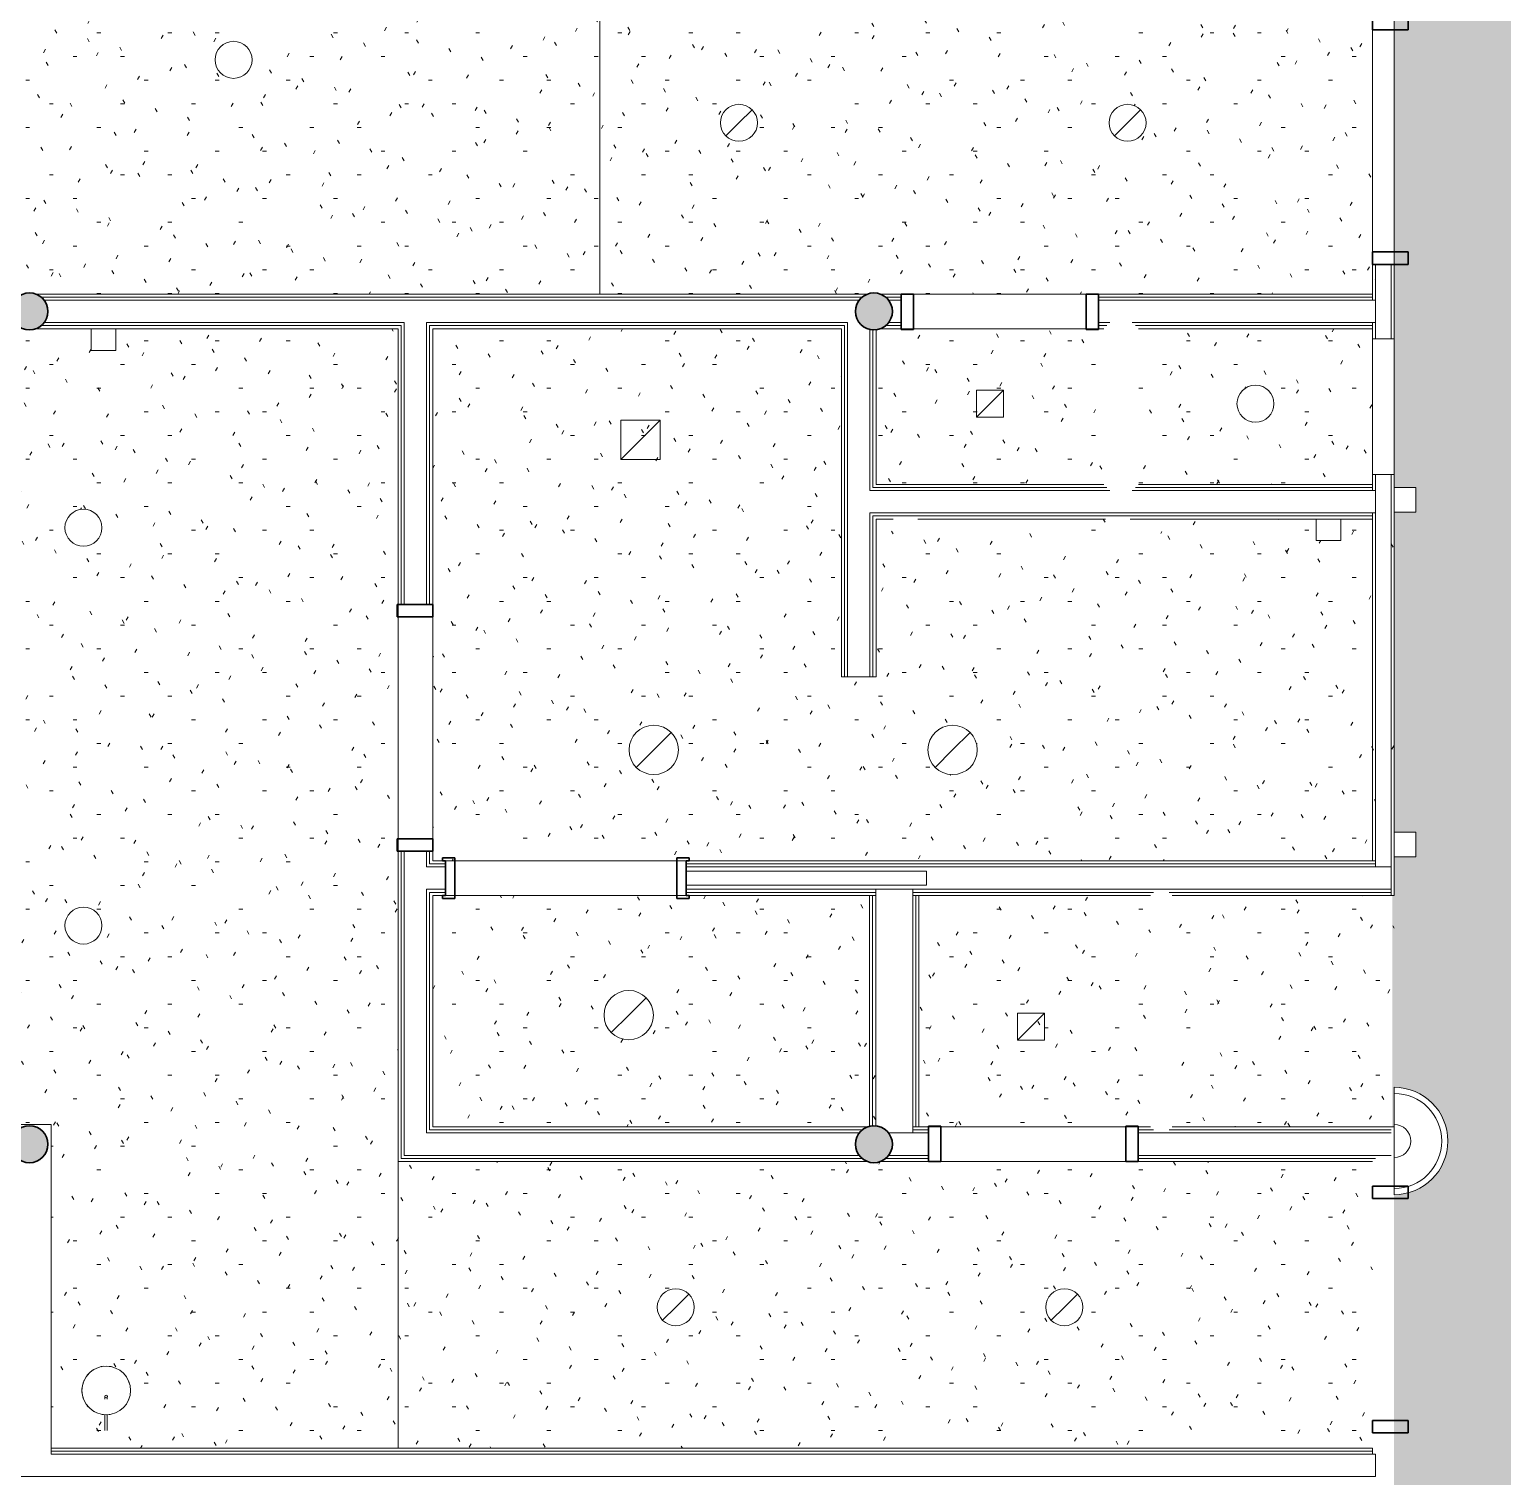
# Model space of a CAD drawing. Header units: inches. Extents: x -1041 to 1507, y -3558 to 870.
# Drawn here: x -871.1 to -632.2, y 257.5 to 492.1 of the extents above; entities that cross this region are included whole.
import ezdxf

# ---------------------------------------------------------------- set-up
doc = ezdxf.new("R2010")
doc.units = ezdxf.units.IN
doc.header["$MEASUREMENT"] = 0
for name, color, linetype, lineweight in [('A-CLNG', 13, 'Continuous', 18), ('A-CLNG-PATT', 13, 'Continuous', 18), ('A-DOOR', 31, 'Continuous', 18), ('A-DOOR-FRAM', 31, 'Continuous', 30), ('A-WALL', 113, 'Continuous', 18), ('A-WALL-PATT', 111, 'Continuous', 18), ('E-LITE-EQPM', 33, 'Continuous', 9), ('I-WALL', 2, 'Continuous', 18), ('S-COLS', 52, 'Continuous', 18)]:
    doc.layers.add(name, color=color, linetype=linetype, lineweight=lineweight)
pattern_1 = [(0, (0, 0), (15.36, 3.84), [0.634, -10.886, 0.634, -10.886, -61.44]), (0, (0, 0), (15.36, 3.84), [-23.04, 0.634, -22.406, 0.634, -10.886, -26.88]), (0, (0, 0), (15.36, 3.84), [-57.6, 0.634, -7.046, 0.634, -18.566]), (120, (5.76, 1.92), (-11.005538, 11.38215), [0.634, -10.886, 0.634, -10.886, -61.44]), (120, (5.76, 1.92), (-11.005538, 11.38215), [-23.04, 0.634, -22.406, 0.634, -10.886, -26.88]), (120, (5.76, 1.92), (-11.005538, 11.38215), [-57.6, 0.634, -7.046, 0.634, -18.566]), (240, (7.68, 9.6), (-4.354462, -15.22215), [0.634, -10.886, 0.634, -10.886, -61.44]), (240, (7.68, 9.6), (-4.354462, -15.22215), [-23.04, 0.634, -22.406, 0.634, -10.886, -26.88]), (240, (7.68, 9.6), (-4.354462, -15.22215), [-57.6, 0.634, -7.046, 0.634, -18.566])]

# ---------------------------------------------------------------- blocks, each defined once
blk = doc.blocks.new('Concrete-Round-Column - 10_-4877615-1st Floor RCP')
at = {"layer": 'S-COLS', "lineweight": 9}
blk.add_hatch(color=7, dxfattribs=at).paths.add_polyline_path([(0, -3), (1.15, -2.77), (2.12, -2.12), (2.77, -1.15), (3, 0), (2.77, 1.15), (2.12, 2.12), (1.15, 2.77), (0, 3), (-1.15, 2.77), (-2.12, 2.12), (-2.77, 1.15), (-3, 0), (-2.77, -1.15), (-2.12, -2.12), (-1.15, -2.77), (-1.03, -2.79)], flags=0)
at = {"layer": 'S-COLS', "color": 8, "lineweight": 30}
for start, end in [(0, 180), (180, 0)]:
    blk.add_arc((0, 0), 3, start, end, dxfattribs=at)
blk = doc.blocks.new('Single Flush - D2 2_4_ x 8_-8524163-1st Floor RCP')
at = {"layer": 'A-DOOR-FRAM'}
for p, q in [((-16, -2.9375), (-16, 2.8125)), ((-16, 2.8125), (-14, 2.8125)), ((-14, -2.9375), (-14, 2.8125)), ((14.000004, -2.9375), (14.000004, 2.8125)), ((14.000004, 2.8125), (16.000004, 2.8125)), ((16.000004, -2.9375), (16.000004, 2.8125)), ((-16, -2.9375), (-14, -2.9375)), ((14.000004, -2.9375), (16.000004, -2.9375))]:
    blk.add_line(p, q, dxfattribs=at)
blk = doc.blocks.new('Single Flush - D2 3_ X 8_-8252890-1st Floor RCP')
at = {"layer": 'A-DOOR-FRAM'}
for p, q in [((-20, -2.9375), (-20, 2.8125)), ((-20, 2.8125), (-18, 2.8125)), ((-18, -2.9375), (-18, 2.8125)), ((18.000004, -2.9375), (18.000004, 2.8125)), ((18.000004, 2.8125), (20.000004, 2.8125)), ((20.000004, -2.9375), (20.000004, 2.8125)), ((-20, -2.9375), (-18, -2.9375)), ((18.000004, -2.9375), (20.000004, -2.9375))]:
    blk.add_line(p, q, dxfattribs=at)
blk = doc.blocks.new('Single Flush - D1 3_ X 8_-8252944-1st Floor RCP')
at = {"layer": 'A-DOOR-FRAM'}
for p, q in [((-20, 4), (-20, -1.75)), ((-20, 4), (-18, 4)), ((-18, 4), (-18, -1.75)), ((18.000004, 4), (18.000004, -1.75)), ((18.000004, 4), (20.000004, 4)), ((20.000004, 4), (20.000004, -1.75)), ((-20, -1.75), (-18, -1.75)), ((18.000004, -1.75), (20.000004, -1.75))]:
    blk.add_line(p, q, dxfattribs=at)
blk = doc.blocks.new('Single Flush Pocket - D5 3_ X 8_-6998484-1st Floor RCP')
at = {"layer": 'A-DOOR-FRAM'}
for p, q in [((-20, 3.3125), (-20, 2.8125)), ((-20, 3.3125), (-18, 3.3125)), ((-20, 2.8125), (-19.5, 2.8125)), ((-19.5, 2.8125), (-19.5, -2.8125)), ((-18, 3.3125), (-18, -3.3125)), ((18.000004, 3.3125), (18.000004, -3.3125)), ((18.000004, 3.3125), (20.000004, 3.3125)), ((19.500004, 2.8125), (19.500004, -2.8125)), ((19.500004, 2.8125), (20.000004, 2.8125)), ((20.000004, 3.3125), (20.000004, 2.8125)), ((-20, -3.3125), (-20, -2.8125)), ((-20, -2.8125), (-19.5, -2.8125)), ((-20, -3.3125), (-18, -3.3125)), ((18.000004, -3.3125), (20.000004, -3.3125)), ((19.500004, -2.8125), (20.000004, -2.8125)), ((20.000004, -3.3125), (20.000004, -2.8125))]:
    blk.add_line(p, q, dxfattribs=at)
blk = doc.blocks.new('Single Flush - D2 2_6_ X 8_-8253023-1st Floor RCP')
at = {"layer": 'A-DOOR-FRAM'}
for p, q in [((-17, 2.9375), (-17, -2.8125)), ((-17, 2.9375), (-15, 2.9375)), ((-15, 2.9375), (-15, -2.8125)), ((15.000004, 2.9375), (15.000004, -2.8125)), ((15.000004, 2.9375), (17.000004, 2.9375)), ((17.000004, 2.9375), (17.000004, -2.8125)), ((-17, -2.8125), (-15, -2.8125)), ((15.000004, -2.8125), (17.000004, -2.8125))]:
    blk.add_line(p, q, dxfattribs=at)
blk = doc.blocks.new('Sconce Light - Uplight - LIGHT W ROOM NUMBER-8192796-1st Floor RCP')
at = {"layer": 'E-LITE-EQPM'}
blk.add_line((-8.71, 1.75), (8.71, 1.75), dxfattribs=at)
for radius, start in [(8.71, 360), (7.71, 0), (2.68, 0)]:
    blk.add_arc((0, 1.75), radius, start, 180, dxfattribs=at)
blk = doc.blocks.new('Sconce Light - Sphere - 100W - 277V-8192798-1st Floor RCP')
at = {"layer": 'E-LITE-EQPM'}
for p, q in [((0, -1.75), (-2, -1.75)), ((-2, -1.75), (-2, -5.25)), ((2, -1.75), (0, -1.75)), ((2, -1.75), (2, -5.25)), ((-2, -5.25), (0, -5.25)), ((0, -5.25), (2, -5.25))]:
    blk.add_line(p, q, dxfattribs=at)
blk = doc.blocks.new('Sconce Light - Sphere - Bedside Sconce-8114696-1st Floor RCP')
at = {"layer": 'E-LITE-EQPM'}
for p, q in [((0, 6.3125), (-2, 6.3125)), ((-2, 6.3125), (-2, 2.8125)), ((2, 6.3125), (0, 6.3125)), ((2, 6.3125), (2, 2.8125)), ((-2, 2.8125), (0, 2.8125)), ((0, 2.8125), (2, 2.8125))]:
    blk.add_line(p, q, dxfattribs=at)
blk = doc.blocks.new('Lighting_Outside_Platek_flamingo-floor - 3050316_9W_LED_3000K_H1900mm_Floor-6784958-1st Floor RCP')
at = {"layer": 'E-LITE-EQPM'}
for p, q in [((10, 0.18), (10.41, 0.18)), ((12.93, 0.18), (15.52, 0.18)), ((10.41, -0.21), (10, -0.21)), ((15.52, -0.21), (12.92, -0.21))]:
    blk.add_line(p, q, dxfattribs=at)
for centre, radius, start, end in [((9.02, 0), 3.94, 0, 180), ((9.02, -0.01), 3.94, 127.822, 131.3135), ((9.02, -0.01), 3.94, 108.8033, 111.9844), ((9.02, -0.01), 3.94, 68.0156, 71.1967), ((9.02, -0.01), 3.94, 48.6865, 52.178), ((9.02, 0), 3.94, 180, 0), ((9.02, -0.01), 3.94, 168.0937, 173.161), ((10, -0.01), 0.197, 0, 180), ((9.02, -0.01), 3.94, 6.839, 11.9063), ((9.02, -0.01), 3.94, 186.4519, 192.1397), ((9.02, -0.01), 3.94, 208.3017, 212.7015), ((10, -0.01), 0.197, 180, 360), ((9.02, -0.01), 3.94, 327.2985, 331.6983), ((9.02, -0.01), 3.94, 347.8603, 353.5481), ((9.02, -0.01), 3.94, 227.2675, 234.5311), ((9.02, -0.01), 3.94, 245.2753, 252.8493), ((9.02, -0.01), 3.94, 265.6002, 270), ((9.02, -0.01), 3.94, 270, 274.3998), ((9.02, -0.01), 3.94, 287.1507, 294.7247), ((9.02, -0.01), 3.94, 305.4689, 312.7325)]:
    blk.add_arc(centre, radius, start, end, dxfattribs=at)
blk = doc.blocks.new('L-Recessed Circular - Downlight - 8_ -  BATHROOM-7346402-1st Floor RCP')
at = {"layer": 'E-LITE-EQPM'}
for q in [(2.83, 2.83), (-2.83, -2.83)]:
    blk.add_line((0, 0), q, dxfattribs=at)
for start, end in [(360, 180), (180, 360)]:
    blk.add_arc((0, 0), 4, start, end, dxfattribs=at)
blk = doc.blocks.new('L-Recessed Square Downlight - 6_-V6-1st Floor RCP')
at = {"layer": 'E-LITE-EQPM'}
for p, q in [((-3.1875, -3.1875), (-3.1875, 3.1875)), ((-3.1875, 3.1875), (3.1875, 3.1875)), ((-3.1875, 3.1875), (3.1875, -3.1875)), ((3.1875, 3.1875), (3.1875, -3.1875)), ((3.1875, -3.1875), (-3.1875, -3.1875))]:
    blk.add_line(p, q, dxfattribs=at)
blk = doc.blocks.new('L-Recessed Square Downlight - 4_-4552743-1st Floor RCP')
at = {"layer": 'E-LITE-EQPM'}
for p, q in [((-2.1875, -2.1875), (-2.1875, 2.1875)), ((-2.1875, 2.1875), (2.1875, 2.1875)), ((-2.1875, 2.1875), (2.1875, -2.1875)), ((2.1875, 2.1875), (2.1875, -2.1875)), ((2.1875, -2.1875), (-2.1875, -2.1875))]:
    blk.add_line(p, q, dxfattribs=at)
blk = doc.blocks.new('Sconce Light - Sphere - 60W - 120V-7960187-1st Floor RCP')
at = {"layer": 'E-LITE-EQPM'}
for p, q in [((0, -2.8125), (-2, -2.8125)), ((-2, -2.8125), (-2, -6.3125)), ((2, -2.8125), (0, -2.8125)), ((2, -2.8125), (2, -6.3125)), ((-2, -6.3125), (0, -6.3125)), ((0, -6.3125), (2, -6.3125))]:
    blk.add_line(p, q, dxfattribs=at)
blk = doc.blocks.new('L-Recessed Circular - Downlight - 6_-7122758-1st Floor RCP')
at = {"layer": 'E-LITE-EQPM'}
for q in [(-2.12, -2.12), (2.12, 2.12)]:
    blk.add_line((0, 0), q, dxfattribs=at)
for start, end in [(360, 180), (180, 360)]:
    blk.add_arc((0, 0), 3, start, end, dxfattribs=at)

msp = doc.modelspace()

# ---------------------------------------------------------------- hatches: boundary and pattern name
at = {"layer": 'A-CLNG-PATT'}
h = msp.add_hatch(dxfattribs=at)
h.set_pattern_fill('FP_3', color=256, style=0, pattern_type=2)
h.set_pattern_definition(pattern_1)
h.paths.add_polyline_path([(-901.04, 36.25), (-734.66, 36.25), (-734.66, 39.75), (-730.66, 39.75), (-730.66, 36.25), (-666.72, 36.25), (-666.72, 39.75), (-662.72, 39.75), (-662.72, 36.25), (-612.11, 36.25), (-612.11, 39.57), (-612.89, 38.89), (-612.89, 42.01), (-612.11, 41.34), (-612.11, 133.25), (-649.82, 133.25), (-649.82, 105.32), (-681.91, 105.32), (-681.91, 101.82), (-685.91, 101.82), (-685.91, 105.32), (-741.91, 105.32), (-741.91, 101.82), (-745.91, 101.82), (-745.91, 105.32), (-801.91, 105.32), (-801.91, 101.82), (-805.91, 101.82), (-805.91, 105.32), (-861.91, 105.32), (-861.91, 101.82), (-865.91, 101.82), (-865.91, 105.32), (-902.11, 105.32), (-902.11, 36.25)], flags=0)
h.paths.add_polyline_path([(-601.07, 36.25), (-601.07, 44.47), (-590.07, 44.47), (-590.07, 133.25), (-609.11, 133.25), (-609.11, 42.67), (-603.53, 42.67), (-603.53, 38.26), (-609.11, 38.26), (-609.11, 36.25), (-603.53, 36.25)], flags=0)
h.paths.add_polyline_path([(-895.28, 91.17), (-895.28, 95.59), (-887.91, 95.59), (-887.91, 91.17)], flags=0)
h.paths.add_polyline_path([(-885.92, 91.84), (-887.74, 93.4), (-885.92, 94.95), (-885.92, 93.07)], flags=0)
h.paths.add_polyline_path([(-647.27, 119.86), (-645.71, 121.68), (-644.15, 119.86)], flags=0)
h.paths.add_polyline_path([(-647.27, 121.85), (-647.93, 121.85), (-647.93, 129.22), (-643.52, 129.22), (-643.52, 121.85), (-644.15, 121.85)], flags=0)
h.paths.add_polyline_path([(-597.28, 138.88), (-590.07, 138.88), (-590.07, 153.94), (-593.57, 153.94), (-593.57, 157.94), (-590.07, 157.94), (-590.07, 190.94), (-593.57, 190.94), (-593.57, 194.94), (-590.07, 194.94), (-590.07, 290.26), (-593.57, 290.26), (-593.57, 294.26), (-590.07, 294.26), (-590.07, 327.26), (-593.57, 327.26), (-593.57, 331.26), (-590.07, 331.26), (-590.07, 424.56), (-593.57, 424.56), (-593.57, 428.56), (-590.07, 428.56), (-590.07, 461.56), (-593.57, 461.56), (-593.57, 465.56), (-590.07, 465.56), (-590.07, 564.52), (-593.57, 564.52), (-593.57, 568.52), (-590.07, 568.52), (-590.07, 595.93), (-593.57, 595.93), (-593.57, 599.93), (-590.07, 599.93), (-590.07, 674.85), (-609.11, 674.85), (-609.11, 138.88), (-599.42, 138.88)], flags=0)
h.paths.add_polyline_path([(-637.65, 138.88), (-612.11, 138.88), (-612.11, 674.85), (-632.11, 674.85), (-632.33, 672.91), (-632.97, 671.07), (-634.01, 669.42), (-635.39, 668.04), (-637.04, 667.01), (-638.88, 666.36), (-640.82, 666.14), (-642.76, 666.36), (-643.61, 666.66), (-643.61, 663.57), (-648.03, 663.57), (-648.03, 670.06), (-648.67, 671.07), (-649.31, 672.91), (-649.53, 674.85), (-649.82, 674.85), (-649.82, 614.6), (-646.32, 614.6), (-646.32, 610.6), (-649.82, 610.6), (-649.82, 554.6), (-646.32, 554.6), (-646.32, 550.6), (-649.82, 550.6), (-649.82, 513.52), (-647.88, 513.3), (-646.04, 512.66), (-644.39, 511.62), (-643.01, 510.24), (-641.97, 508.59), (-641.33, 506.75), (-641.11, 504.81), (-641.33, 502.87), (-641.97, 501.03), (-643.01, 499.38), (-644.39, 498), (-646.04, 496.96), (-647.88, 496.32), (-649.82, 496.1), (-649.82, 417.81), (-646.32, 417.81), (-646.32, 413.81), (-649.82, 413.81), (-649.82, 361.93), (-646.32, 361.93), (-646.32, 357.93), (-649.82, 357.93), (-649.82, 351.69), (-650.09, 351.69), (-650.09, 314.19), (-649.82, 314.19), (-649.82, 320.6), (-647.88, 320.38), (-646.04, 319.74), (-644.39, 318.7), (-643.01, 317.32), (-641.97, 315.67), (-641.33, 313.83), (-641.11, 311.89), (-641.33, 309.95), (-641.97, 308.11), (-643.01, 306.46), (-644.39, 305.08), (-646.04, 304.04), (-647.88, 303.4), (-649.82, 303.18), (-649.82, 214.83), (-647.88, 214.61), (-646.04, 213.97), (-644.39, 212.93), (-643, 211.54), (-641.97, 209.9), (-641.33, 208.06), (-641.11, 206.12), (-641.33, 204.19), (-641.97, 202.35), (-643.01, 200.69), (-644.39, 199.31), (-646.04, 198.28), (-647.88, 197.63), (-649.82, 197.41), (-649.82, 157.94), (-646.32, 157.94), (-646.32, 153.94), (-649.82, 153.94), (-649.82, 138.88), (-647.82, 138.88)], flags=0)
h.paths.add_polyline_path([(-597.28, 139.84), (-597.28, 147.21), (-592.86, 147.21), (-592.86, 139.84)], flags=0)
h.paths.add_polyline_path([(-595.09, 147.38), (-596.64, 149.2), (-593.53, 149.2), (-593.57, 149.15)], flags=0)
h.paths.add_polyline_path([(-647.36, 661.58), (-645.81, 663.4), (-644.25, 661.58), (-646.49, 661.58)], flags=0)
h = msp.add_hatch(dxfattribs=at)
h.set_pattern_fill('FP_3', color=256, style=0, pattern_type=2)
h.set_pattern_definition(pattern_1)
h.paths.add_polyline_path([(-979.06, 449.19), (-872, 449.19), (-871.06, 449.37), (-870.12, 449.19), (-778.6, 449.19), (-778.6, 596.03), (-867.56, 596.03), (-867.56, 571.84), (-874.56, 571.84), (-874.56, 596.03), (-883.56, 596.03), (-883.56, 592.53), (-887.56, 592.53), (-887.56, 596.03), (-987.56, 596.03), (-987.56, 592.53), (-991.56, 592.53), (-991.56, 596.03), (-1004.06, 596.03), (-1004.06, 518.87), (-1015.06, 518.87), (-1015.06, 458.42), (-1004.06, 458.42), (-1004.06, 449.19), (-991.26, 449.19)], flags=0)
h.paths.add_polyline_path([(-1000.56, 458.11), (-1001.14, 458.17), (-1001.23, 458.17), (-1001.41, 458.22), (-1001.64, 458.27), (-1002.53, 458.63), (-1003.35, 459.26), (-1003.97, 460.08), (-1004.36, 461.03), (-1004.5, 462.04), (-1004.36, 463.06), (-1003.97, 464.01), (-1003.35, 464.83), (-1002.52, 465.46), (-1001.58, 465.85), (-1001.35, 465.88), (-1001.23, 465.92), (-1001.02, 465.92), (-1000.75, 465.96), (-1000.74, 468.15), (-1000.69, 468.24), (-1000.6, 468.29), (-1000.5, 468.29), (-1000.41, 468.24), (-1000.36, 468.15), (-1000.35, 468.1), (-1000.35, 465.95), (-1000.07, 465.92), (-999.86, 465.92), (-999.73, 465.87), (-999.54, 465.85), (-998.57, 465.44), (-998.44, 465.34), (-997.78, 464.83), (-997.68, 464.7), (-997.53, 464.58), (-997.38, 464.31), (-997.15, 464.01), (-997.01, 463.67), (-996.85, 463.39), (-996.82, 463.2), (-996.76, 463.06), (-996.62, 461.97), (-996.72, 461.32), (-996.78, 460.98), (-996.82, 460.89), (-996.85, 460.7), (-997.01, 460.42), (-997.15, 460.08), (-997.38, 459.78), (-997.53, 459.51), (-997.72, 459.34), (-997.78, 459.26), (-998.58, 458.63), (-999.07, 458.44), (-999.61, 458.23), (-999.73, 458.22), (-999.88, 458.17), (-1000.12, 458.17), (-1000.52, 458.11)], flags=0)
h.paths.add_polyline_path([(-837.97, 484.15), (-838.74, 484.25), (-839.47, 484.55), (-840.09, 485.03), (-840.56, 485.65), (-840.86, 486.37), (-840.97, 487.15), (-840.86, 487.92), (-840.56, 488.65), (-840.09, 489.27), (-839.47, 489.75), (-838.74, 490.04), (-837.97, 490.15), (-837.19, 490.04), (-836.47, 489.75), (-835.84, 489.27), (-835.37, 488.65), (-835.07, 487.92), (-834.97, 487.15), (-835.07, 486.37), (-835.37, 485.65), (-835.84, 485.03), (-836.47, 484.55), (-837.19, 484.25)], flags=0)
h.paths.add_polyline_path([(-955.95, 484.15), (-956.72, 484.25), (-957.45, 484.55), (-958.07, 485.03), (-958.54, 485.65), (-958.84, 486.37), (-958.95, 487.15), (-958.84, 487.92), (-958.54, 488.65), (-958.07, 489.27), (-957.45, 489.75), (-956.72, 490.04), (-955.95, 490.15), (-955.17, 490.04), (-954.45, 489.75), (-953.83, 489.27), (-953.35, 488.65), (-953.05, 487.92), (-952.95, 487.15), (-953.05, 486.37), (-953.35, 485.65), (-953.83, 485.03), (-954.45, 484.55), (-955.17, 484.25)], flags=0)
h.paths.add_polyline_path([(-896.83, 505.01), (-897.54, 505.25), (-897.98, 505.85), (-897.98, 506.6), (-897.54, 507.2), (-897.33, 507.27), (-897.33, 523.24), (-904.94, 510.07), (-904.79, 509.9), (-904.73, 509.13), (-905.09, 508.51), (-905.77, 508.21), (-906.5, 508.37), (-907, 508.92), (-907.06, 509.69), (-906.7, 510.31), (-906.02, 510.61), (-905.8, 510.57), (-898.2, 523.74), (-912.03, 515.75), (-911.99, 515.54), (-912.29, 514.86), (-912.94, 514.48), (-913.68, 514.56), (-914.23, 515.06), (-914.39, 515.79), (-914.08, 516.47), (-913.44, 516.85), (-912.7, 516.77), (-912.53, 516.62), (-899.17, 524.33), (-899.17, 524.61), (-913.91, 524.61), (-913.98, 524.4), (-914.58, 523.96), (-915.33, 523.96), (-915.93, 524.4), (-916.16, 525.11), (-915.93, 525.82), (-915.33, 526.26), (-914.58, 526.26), (-913.98, 525.82), (-913.91, 525.61), (-898.7, 525.61), (-912.55, 533.58), (-912.7, 533.45), (-913.47, 533.39), (-914.08, 533.74), (-914.39, 534.42), (-914.23, 535.15), (-913.68, 535.65), (-912.91, 535.71), (-912.29, 535.36), (-911.99, 534.68), (-912.03, 534.46), (-898.2, 526.47), (-905.8, 539.65), (-906.02, 539.6), (-906.7, 539.91), (-907.07, 540.55), (-907, 541.3), (-906.5, 541.85), (-905.77, 542.01), (-905.09, 541.7), (-904.71, 541.06), (-904.79, 540.31), (-904.94, 540.15), (-897.33, 526.97), (-897.33, 542.95), (-897.54, 543.02), (-897.98, 543.62), (-897.98, 544.37), (-897.54, 544.97), (-896.83, 545.2), (-896.12, 544.97), (-895.68, 544.37), (-895.68, 543.62), (-896.12, 543.02), (-896.33, 542.95), (-896.33, 526.97), (-888.72, 540.15), (-888.87, 540.31), (-888.93, 541.08), (-888.58, 541.7), (-887.9, 542.01), (-887.17, 541.85), (-886.67, 541.3), (-886.61, 540.52), (-886.96, 539.91), (-887.64, 539.6), (-887.86, 539.65), (-895.47, 526.47), (-881.63, 534.46), (-881.68, 534.68), (-881.37, 535.36), (-880.73, 535.73), (-879.98, 535.65), (-879.43, 535.15), (-879.28, 534.42), (-879.58, 533.74), (-880.22, 533.37), (-880.97, 533.45), (-881.13, 533.6), (-894.97, 525.61), (-879.75, 525.61), (-879.68, 525.82), (-879.08, 526.26), (-878.33, 526.26), (-877.73, 525.82), (-877.5, 525.11), (-877.73, 524.4), (-878.33, 523.96), (-879.08, 523.96), (-879.68, 524.4), (-879.75, 524.61), (-894.97, 524.61), (-881.12, 516.63), (-880.97, 516.77), (-880.2, 516.83), (-879.58, 516.47), (-879.28, 515.79), (-879.43, 515.06), (-879.98, 514.56), (-880.76, 514.5), (-881.37, 514.86), (-881.68, 515.54), (-881.63, 515.75), (-895.47, 523.74), (-887.86, 510.57), (-887.61, 510.6), (-886.96, 510.31), (-886.59, 509.66), (-886.67, 508.92), (-887.17, 508.37), (-887.9, 508.21), (-888.58, 508.51), (-888.95, 509.16), (-888.87, 509.9), (-888.72, 510.07), (-896.33, 523.24), (-896.33, 507.27), (-896.12, 507.2), (-895.68, 506.6), (-895.68, 505.85), (-896.12, 505.25), (-896.7, 505.06)], flags=0)
h.paths.add_polyline_path([(-899.17, 524.33), (-898.7, 524.61), (-899.17, 524.61)], flags=0)
h.paths.add_polyline_path([(-837.97, 560.07), (-838.74, 560.17), (-839.47, 560.47), (-840.09, 560.95), (-840.56, 561.57), (-840.86, 562.29), (-840.97, 563.07), (-840.86, 563.84), (-840.56, 564.57), (-840.09, 565.19), (-839.47, 565.67), (-838.74, 565.97), (-837.97, 566.07), (-837.19, 565.97), (-836.47, 565.67), (-835.84, 565.19), (-835.37, 564.57), (-835.07, 563.84), (-834.97, 563.07), (-835.07, 562.29), (-835.37, 561.57), (-835.84, 560.95), (-836.47, 560.47), (-837.19, 560.17)], flags=0)
h.paths.add_polyline_path([(-955.95, 560.07), (-956.72, 560.17), (-957.45, 560.47), (-958.07, 560.95), (-958.54, 561.57), (-958.84, 562.29), (-958.95, 563.07), (-958.84, 563.84), (-958.54, 564.57), (-958.07, 565.19), (-957.45, 565.67), (-956.72, 565.97), (-955.95, 566.07), (-955.17, 565.97), (-954.45, 565.67), (-953.83, 565.19), (-953.35, 564.57), (-953.05, 563.84), (-952.95, 563.07), (-953.05, 562.29), (-953.35, 561.57), (-953.83, 560.95), (-954.45, 560.47), (-955.17, 560.17)], flags=0)
h.paths.add_polyline_path([(-784.8, 584.3), (-791.11, 584.3), (-791.11, 595.32), (-780.09, 595.32), (-780.09, 584.3), (-783.97, 584.3)], flags=0)
h = msp.add_hatch(dxfattribs=at)
h.set_pattern_fill('FP_3', color=256, style=0, pattern_type=2)
h.set_pattern_definition(pattern_1)
h.paths.add_polyline_path([(-778.6, 449.19), (-735.11, 449.19), (-734.16, 449.37), (-733.22, 449.19), (-653.32, 449.19), (-653.32, 497.19), (-778.6, 497.19), (-778.6, 463.31)], flags=0)
h.paths.add_polyline_path([(-693.04, 473.94), (-693.82, 474.04), (-694.54, 474.34), (-695.16, 474.82), (-695.64, 475.44), (-695.94, 476.16), (-696.04, 476.94), (-695.94, 477.71), (-695.64, 478.44), (-695.16, 479.06), (-694.54, 479.54), (-693.82, 479.84), (-693.04, 479.94), (-692.27, 479.84), (-691.54, 479.54), (-690.92, 479.06), (-690.45, 478.44), (-690.15, 477.71), (-690.04, 476.94), (-690.15, 476.16), (-690.45, 475.44), (-690.92, 474.82), (-691.54, 474.34), (-692.27, 474.04)], flags=0)
h.paths.add_polyline_path([(-756.04, 473.94), (-756.82, 474.04), (-757.54, 474.34), (-758.16, 474.82), (-758.64, 475.44), (-758.94, 476.16), (-759.04, 476.94), (-758.94, 477.71), (-758.64, 478.44), (-758.16, 479.06), (-757.54, 479.54), (-756.82, 479.84), (-756.04, 479.94), (-755.27, 479.84), (-754.54, 479.54), (-753.92, 479.06), (-753.45, 478.44), (-753.15, 477.71), (-753.04, 476.94), (-753.15, 476.16), (-753.45, 475.44), (-753.92, 474.82), (-754.54, 474.34), (-755.27, 474.04)], flags=0)
h = msp.add_hatch(dxfattribs=at)
h.set_pattern_fill('FP_3', color=256, style=0, pattern_type=2)
h.set_pattern_definition(pattern_1)
h.paths.add_polyline_path([(-1004.06, 262.12), (-965.55, 262.12), (-965.55, 314.56), (-958.55, 314.56), (-958.55, 262.12), (-874.56, 262.12), (-874.56, 314.56), (-867.56, 314.56), (-867.56, 262.12), (-811.31, 262.12), (-811.31, 443.56), (-857.06, 443.56), (-857.06, 440.06), (-861.06, 440.06), (-861.06, 443.56), (-870.12, 443.56), (-871.06, 443.37), (-872, 443.56), (-972.06, 443.56), (-972.06, 440.06), (-976.06, 440.06), (-976.06, 443.56), (-1004.06, 443.56), (-1004.06, 389.37), (-1015.06, 389.37), (-1015.06, 335.94), (-1004.06, 335.94), (-1004.06, 266.12), (-1015.06, 266.12), (-1015.06, 262.12)], flags=0)
h.paths.add_polyline_path([(-946.04, 263.61), (-957.06, 263.61), (-957.06, 274.64), (-946.04, 274.64), (-946.04, 268.45)], flags=0)
h.paths.add_polyline_path([(-858.63, 265.21), (-858.73, 265.23), (-858.8, 265.3), (-858.83, 265.4), (-858.83, 267.55), (-859.12, 267.58), (-859.32, 267.58), (-859.45, 267.63), (-859.64, 267.66), (-860.61, 268.06), (-861.11, 268.45), (-861.4, 268.67), (-861.51, 268.81), (-861.65, 268.93), (-861.8, 269.2), (-862.03, 269.49), (-862.17, 269.83), (-862.33, 270.11), (-862.37, 270.3), (-862.42, 270.44), (-862.56, 271.53), (-862.52, 271.75), (-862.42, 272.48), (-862.37, 272.61), (-862.33, 272.81), (-862.17, 273.08), (-862.03, 273.43), (-861.8, 273.72), (-861.65, 273.99), (-861.51, 274.11), (-861.4, 274.24), (-860.6, 274.87), (-860.49, 274.91), (-859.64, 275.26), (-859.45, 275.29), (-859.32, 275.34), (-859.07, 275.34), (-858.62, 275.4), (-858.17, 275.34), (-857.95, 275.34), (-857.83, 275.29), (-857.6, 275.26), (-856.65, 274.87), (-855.84, 274.24), (-855.21, 273.43), (-854.82, 272.48), (-854.68, 271.46), (-854.82, 270.44), (-855.21, 269.49), (-855.84, 268.67), (-856.67, 268.04), (-857.6, 267.66), (-857.83, 267.63), (-857.95, 267.58), (-858.17, 267.58), (-858.44, 267.55), (-858.44, 265.35), (-858.49, 265.26), (-858.58, 265.21), (-858.62, 265.21)], flags=0)
h.paths.add_polyline_path([(-862.31, 343.81), (-863.09, 343.91), (-863.81, 344.21), (-864.43, 344.69), (-864.91, 345.31), (-865.21, 346.03), (-865.31, 346.81), (-865.21, 347.59), (-864.91, 348.31), (-864.43, 348.93), (-863.81, 349.41), (-863.09, 349.71), (-862.31, 349.81), (-861.54, 349.71), (-860.81, 349.41), (-860.19, 348.93), (-859.71, 348.31), (-859.41, 347.59), (-859.31, 346.81), (-859.41, 346.03), (-859.71, 345.31), (-860.19, 344.69), (-860.81, 344.21), (-861.54, 343.91)], flags=0)
h.paths.add_polyline_path([(-964.06, 343.81), (-964.84, 343.91), (-965.56, 344.21), (-966.18, 344.69), (-966.66, 345.31), (-966.96, 346.03), (-967.06, 346.81), (-966.96, 347.59), (-966.66, 348.31), (-966.18, 348.93), (-965.56, 349.41), (-964.84, 349.71), (-964.06, 349.81), (-963.29, 349.71), (-962.56, 349.41), (-961.94, 348.93), (-961.46, 348.31), (-961.16, 347.59), (-961.06, 346.81), (-961.16, 346.03), (-961.46, 345.31), (-961.94, 344.69), (-962.56, 344.21), (-963.29, 343.91)], flags=0)
h.paths.add_polyline_path([(-908.06, 358.88), (-908.77, 359.11), (-909.21, 359.71), (-909.21, 360.46), (-908.77, 361.06), (-908.56, 361.13), (-908.56, 377.1), (-916.17, 363.93), (-916.02, 363.77), (-915.96, 362.99), (-916.32, 362.38), (-917, 362.07), (-917.73, 362.23), (-918.23, 362.78), (-918.29, 363.55), (-917.93, 364.17), (-917.25, 364.47), (-917.03, 364.43), (-909.43, 377.6), (-923.26, 369.62), (-923.22, 369.4), (-923.52, 368.72), (-924.19, 368.35), (-924.91, 368.42), (-925.46, 368.92), (-925.62, 369.65), (-925.31, 370.34), (-924.67, 370.71), (-923.93, 370.63), (-923.76, 370.48), (-909.93, 378.47), (-925.14, 378.47), (-925.21, 378.26), (-925.81, 377.82), (-926.56, 377.82), (-927.16, 378.26), (-927.39, 378.97), (-927.16, 379.68), (-926.56, 380.12), (-925.81, 380.12), (-925.21, 379.68), (-925.14, 379.47), (-909.93, 379.47), (-923.78, 387.45), (-923.93, 387.31), (-924.7, 387.25), (-925.31, 387.61), (-925.62, 388.29), (-925.46, 389.02), (-924.91, 389.52), (-924.14, 389.58), (-923.52, 389.22), (-923.22, 388.54), (-923.26, 388.32), (-909.43, 380.34), (-917.03, 393.51), (-917.25, 393.47), (-917.93, 393.77), (-918.31, 394.42), (-918.23, 395.16), (-917.73, 395.71), (-917, 395.87), (-916.32, 395.56), (-915.94, 394.92), (-916.02, 394.18), (-916.17, 394.01), (-908.56, 380.84), (-908.56, 396.81), (-908.77, 396.88), (-909.21, 397.48), (-909.21, 398.23), (-908.77, 398.83), (-908.06, 399.06), (-907.35, 398.83), (-906.91, 398.23), (-906.91, 397.48), (-907.35, 396.88), (-907.56, 396.81), (-907.56, 380.84), (-899.95, 394.01), (-900.1, 394.18), (-900.16, 394.95), (-899.81, 395.56), (-899.13, 395.87), (-898.4, 395.71), (-897.9, 395.16), (-897.83, 394.39), (-898.19, 393.77), (-898.87, 393.47), (-899.09, 393.51), (-906.7, 380.34), (-892.86, 388.32), (-892.91, 388.54), (-892.6, 389.22), (-891.96, 389.59), (-891.22, 389.52), (-890.66, 389.02), (-890.51, 388.29), (-890.81, 387.61), (-891.46, 387.23), (-892.2, 387.31), (-892.36, 387.46), (-906.2, 379.47), (-890.98, 379.47), (-890.91, 379.68), (-890.31, 380.12), (-889.56, 380.12), (-888.96, 379.68), (-888.73, 378.97), (-888.96, 378.26), (-889.56, 377.82), (-890.31, 377.82), (-890.91, 378.26), (-890.98, 378.47), (-906.2, 378.47), (-892.35, 370.5), (-892.2, 370.63), (-891.43, 370.69), (-890.81, 370.34), (-890.51, 369.65), (-890.66, 368.92), (-891.22, 368.42), (-891.99, 368.36), (-892.6, 368.72), (-892.91, 369.4), (-892.86, 369.62), (-906.7, 377.6), (-899.09, 364.43), (-898.87, 364.47), (-898.19, 364.17), (-897.82, 363.53), (-897.9, 362.78), (-898.4, 362.23), (-899.13, 362.07), (-899.81, 362.38), (-900.18, 363.02), (-900.1, 363.77), (-899.95, 363.93), (-907.56, 377.1), (-907.56, 361.13), (-907.35, 361.06), (-906.91, 360.46), (-906.91, 359.71), (-907.35, 359.11), (-907.93, 358.92)], flags=0)
h.paths.add_polyline_path([(-862.31, 408.31), (-863.09, 408.41), (-863.81, 408.71), (-864.43, 409.19), (-864.91, 409.81), (-865.21, 410.53), (-865.31, 411.31), (-865.21, 412.09), (-864.91, 412.81), (-864.43, 413.43), (-863.81, 413.91), (-863.09, 414.21), (-862.31, 414.31), (-861.54, 414.21), (-860.81, 413.91), (-860.19, 413.43), (-859.71, 412.81), (-859.41, 412.09), (-859.31, 411.31), (-859.41, 410.53), (-859.71, 409.81), (-860.19, 409.19), (-860.81, 408.71), (-861.54, 408.41)], flags=0)
h.paths.add_polyline_path([(-964.06, 408.31), (-964.84, 408.41), (-965.56, 408.71), (-966.18, 409.19), (-966.66, 409.81), (-966.96, 410.53), (-967.06, 411.31), (-966.96, 412.09), (-966.66, 412.81), (-966.18, 413.43), (-965.56, 413.91), (-964.84, 414.21), (-964.06, 414.31), (-963.29, 414.21), (-962.56, 413.91), (-961.94, 413.43), (-961.46, 412.81), (-961.16, 412.09), (-961.06, 411.31), (-961.16, 410.53), (-961.46, 409.81), (-961.94, 409.19), (-962.56, 408.71), (-963.29, 408.41)], flags=0)
h = msp.add_hatch(dxfattribs=at)
h.set_pattern_fill('FP_3', color=256, style=0, pattern_type=2)
h.set_pattern_definition(pattern_1)
h.paths.add_polyline_path([(-764.61, 357.31), (-653.32, 357.31), (-653.32, 412.71), (-658.45, 412.71), (-658.45, 409.21), (-662.45, 409.21), (-662.45, 412.71), (-692.63, 412.71), (-692.63, 409.21), (-696.63, 409.21), (-696.63, 412.71), (-727.06, 412.71), (-727.06, 409.21), (-731.06, 409.21), (-731.06, 412.71), (-733.81, 412.71), (-733.81, 387.12), (-739.44, 387.12), (-739.44, 443.56), (-805.69, 443.56), (-805.69, 357.31), (-783.97, 357.31)], flags=0)
h.paths.add_polyline_path([(-769.85, 371.29), (-770.89, 371.43), (-771.85, 371.83), (-772.68, 372.46), (-773.32, 373.29), (-773.71, 374.26), (-773.85, 375.29), (-773.71, 376.33), (-773.32, 377.29), (-772.68, 378.12), (-771.85, 378.76), (-770.89, 379.16), (-769.85, 379.29), (-768.82, 379.16), (-767.85, 378.76), (-767.02, 378.12), (-766.39, 377.29), (-765.99, 376.33), (-765.85, 375.29), (-765.99, 374.26), (-766.39, 373.29), (-767.02, 372.46), (-767.85, 371.83), (-768.82, 371.43)], flags=0)
h.paths.add_polyline_path([(-721.41, 371.29), (-722.45, 371.43), (-723.41, 371.83), (-724.24, 372.46), (-724.87, 373.29), (-725.27, 374.26), (-725.41, 375.29), (-725.27, 376.33), (-724.87, 377.29), (-724.24, 378.12), (-723.41, 378.76), (-722.45, 379.16), (-721.41, 379.29), (-720.37, 379.16), (-719.41, 378.76), (-718.58, 378.12), (-717.95, 377.29), (-717.55, 376.33), (-717.41, 375.29), (-717.55, 374.26), (-717.95, 373.29), (-718.58, 372.46), (-719.41, 371.83), (-720.37, 371.43)], flags=0)
h.paths.add_polyline_path([(-699.81, 410.69), (-723.81, 410.69), (-723.81, 411.78), (-699.81, 411.78)], flags=0)
h.paths.add_polyline_path([(-689.66, 410.69), (-689.66, 411.78), (-665.66, 411.78), (-665.66, 410.69), (-686.42, 410.69)], flags=0)
h = msp.add_hatch(dxfattribs=at)
h.set_pattern_fill('FP_3', color=256, style=0, pattern_type=2)
h.set_pattern_definition(pattern_1)
h.paths.add_polyline_path([(-733.81, 418.33), (-696.91, 418.33), (-696.91, 443.56), (-733.22, 443.56), (-733.81, 443.44), (-733.81, 424.34)], flags=0)
h.paths.add_polyline_path([(-653.32, 418.33), (-653.32, 443.56), (-691.28, 443.56), (-691.28, 418.33), (-662.03, 418.33)], flags=0)
h.paths.add_polyline_path([(-672.3, 428.41), (-673.08, 428.51), (-673.8, 428.81), (-674.42, 429.29), (-674.9, 429.91), (-675.2, 430.64), (-675.3, 431.41), (-675.2, 432.19), (-674.9, 432.91), (-674.42, 433.53), (-673.8, 434.01), (-673.08, 434.31), (-672.3, 434.41), (-671.53, 434.31), (-670.8, 434.01), (-670.18, 433.53), (-669.7, 432.91), (-669.41, 432.19), (-669.3, 431.41), (-669.41, 430.64), (-669.7, 429.91), (-670.18, 429.29), (-670.8, 428.81), (-671.53, 428.51)], flags=0)
h = msp.add_hatch(dxfattribs=at)
h.set_pattern_fill('FP_3', color=256, style=0, pattern_type=2)
h.set_pattern_definition(pattern_1)
h.paths.add_polyline_path([(-759.58, 314.19), (-735.11, 314.19), (-734.87, 314.23), (-734.87, 351.69), (-805.69, 351.69), (-805.69, 314.19), (-783.97, 314.19)], flags=0)
h.paths.add_polyline_path([(-773.91, 328.29), (-774.95, 328.43), (-775.91, 328.83), (-776.74, 329.46), (-777.38, 330.29), (-777.78, 331.26), (-777.91, 332.29), (-777.78, 333.33), (-777.38, 334.29), (-776.74, 335.12), (-775.91, 335.76), (-774.95, 336.16), (-773.91, 336.29), (-772.88, 336.16), (-771.91, 335.76), (-771.09, 335.12), (-770.45, 334.29), (-770.05, 333.33), (-769.91, 332.29), (-770.05, 331.26), (-770.45, 330.29), (-771.09, 329.46), (-771.91, 328.83), (-772.88, 328.43)], flags=0)
h = msp.add_hatch(dxfattribs=at)
h.set_pattern_fill('FP_3', color=256, style=0, pattern_type=2)
h.set_pattern_definition(pattern_1)
h.paths.add_polyline_path([(-726.87, 314.19), (-689.32, 314.19), (-689.32, 351.69), (-726.87, 351.69), (-726.87, 326.9)], flags=0)
h.paths.add_polyline_path([(-685.82, 314.19), (-649.82, 314.19), (-649.82, 351.69), (-685.82, 351.69), (-685.82, 346.39)], flags=0)
h = msp.add_hatch(dxfattribs=at)
h.set_pattern_fill('FP_3', color=256, style=0, pattern_type=2)
h.set_pattern_definition(pattern_1)
h.paths.add_polyline_path([(-710.81, 262.12), (-653.32, 262.12), (-653.32, 308.56), (-733.22, 308.56), (-734.16, 308.37), (-735.19, 308.56), (-811.31, 308.56), (-811.31, 262.12), (-735.19, 262.12)], flags=0)
h.paths.add_polyline_path([(-766.29, 281.94), (-767.07, 282.04), (-767.79, 282.34), (-768.41, 282.82), (-768.89, 283.44), (-769.19, 284.16), (-769.29, 284.94), (-769.19, 285.71), (-768.89, 286.44), (-768.41, 287.06), (-767.79, 287.54), (-767.07, 287.84), (-766.29, 287.94), (-765.52, 287.84), (-764.79, 287.54), (-764.17, 287.06), (-763.7, 286.44), (-763.4, 285.71), (-763.29, 284.94), (-763.4, 284.16), (-763.7, 283.44), (-764.17, 282.82), (-764.79, 282.34), (-765.52, 282.04)], flags=0)
h.paths.add_polyline_path([(-703.29, 281.94), (-704.07, 282.04), (-704.79, 282.34), (-705.41, 282.82), (-705.89, 283.44), (-706.19, 284.16), (-706.29, 284.94), (-706.19, 285.71), (-705.89, 286.44), (-705.41, 287.06), (-704.79, 287.54), (-704.07, 287.84), (-703.29, 287.94), (-702.52, 287.84), (-701.79, 287.54), (-701.17, 287.06), (-700.7, 286.44), (-700.4, 285.71), (-700.29, 284.94), (-700.4, 284.16), (-700.7, 283.44), (-701.17, 282.82), (-701.79, 282.34), (-702.52, 282.04)], flags=0)
at = {"layer": 'A-WALL-PATT', "lineweight": 9}
h = msp.add_hatch(dxfattribs=at)
h.set_pattern_fill('FP_3', color=256, style=0, pattern_type=2)
h.set_pattern_definition(pattern_1)
h.paths.add_polyline_path([(-649.82, 351.69), (-649.82, 419.95), (-650.32, 419.95), (-650.32, 351.69)], flags=0)
h.paths.add_polyline_path([(-650.32, 441.95), (-649.82, 441.95), (-649.82, 454), (-650.32, 454), (-650.32, 443.82)], flags=0)
h.paths.add_polyline_path([(-649.82, 494), (-649.82, 601.72), (-650.32, 601.72), (-650.32, 494)], flags=0)
h = msp.add_hatch(dxfattribs=at)
h.set_pattern_fill('FP_3', color=256, style=0, pattern_type=2)
h.set_pattern_definition(pattern_1)
h.paths.add_polyline_path([(-652.82, 357.31), (-652.82, 413.71), (-653.32, 413.71), (-653.32, 357.31)], flags=0)
h.paths.add_polyline_path([(-652.82, 417.33), (-652.82, 419.95), (-653.32, 419.95), (-653.32, 417.33)], flags=0)
h.paths.add_polyline_path([(-653.32, 441.95), (-652.82, 441.95), (-652.82, 444.56), (-653.32, 444.56), (-653.32, 443.56)], flags=0)
h.paths.add_polyline_path([(-653.32, 448.19), (-652.82, 448.19), (-652.82, 454), (-653.32, 454), (-653.32, 448.69)], flags=0)
h.paths.add_polyline_path([(-652.82, 494), (-652.82, 498.19), (-653.32, 498.19), (-653.32, 494)], flags=0)
h.paths.add_polyline_path([(-652.82, 501.81), (-652.82, 597.09), (-653.32, 597.09), (-653.32, 501.81)], flags=0)
h = msp.add_hatch(dxfattribs=at)
h.set_pattern_fill('FP_3', color=256, style=0, pattern_type=2)
h.set_pattern_definition(pattern_1)
h.paths.add_polyline_path([(-733.87, 314.31), (-733.87, 351.69), (-734.37, 351.69), (-734.37, 314.33), (-734.16, 314.37)], flags=0)

# ---------------------------------------------------------------- linework, layer by layer
at = {"layer": 'A-CLNG'}
for p, q in [((-778.6, 449.19), (-778.6, 497.19)), ((-811.31, 262.12), (-811.31, 308.56))]:
    msp.add_line(p, q, dxfattribs=at)
for centre, radius, start, end in [((-837.97, 487.15), 3, 0, 180), ((-837.97, 487.15), 3, 180, 0), ((-756.04, 476.94), 3, 0, 180), ((-693.04, 476.94), 3, 0, 180), ((-756.04, 476.94), 3, 180, 0), ((-693.04, 476.94), 3, 180, 0), ((-672.3, 431.41), 3, 0, 180), ((-672.3, 431.41), 3, 180, 0), ((-862.31, 411.31), 3, 0, 180), ((-862.31, 411.31), 3, 180, 0), ((-769.85, 375.29), 4, 360, 180), ((-721.41, 375.29), 4, 360, 180), ((-769.85, 375.29), 4, 180, 360), ((-721.41, 375.29), 4, 180, 360), ((-862.31, 346.81), 3, 0, 180), ((-862.31, 346.81), 3, 180, 0), ((-773.91, 332.29), 4, 0, 180), ((-773.91, 332.29), 4, 180, 360), ((-766.29, 284.94), 3, 0, 180), ((-703.29, 284.94), 3, 0, 180), ((-766.29, 284.94), 3, 180, 0), ((-703.29, 284.94), 3, 180, 0)]:
    msp.add_arc(centre, radius, start, end, dxfattribs=at)
at = {"layer": 'A-WALL'}
for p, q in [((-652.82, 454), (-652.82, 441.95)), ((-650.32, 454), (-650.32, 441.95)), ((-653.32, 449.19), (-653.32, 448.19)), ((-869.23, 448.69), (-736, 448.69)), ((-868.73, 448.19), (-736.49, 448.19)), ((-732.33, 448.69), (-729.73, 448.69)), ((-731.84, 448.19), (-729.73, 448.19)), ((-697.73, 448.69), (-653.32, 448.69)), ((-697.73, 448.19), (-652.82, 448.19)), ((-868.73, 444.56), (-810.31, 444.56)), ((-810.31, 444.56), (-810.31, 398.87)), ((-806.69, 444.56), (-806.69, 398.87)), ((-806.69, 444.56), (-738.44, 444.56)), ((-738.44, 444.56), (-738.44, 387.12)), ((-731.84, 444.56), (-729.73, 444.56)), ((-697.73, 444.56), (-695.91, 444.56)), ((-692.28, 444.56), (-652.82, 444.56)), ((-653.32, 444.56), (-653.32, 443.56)), ((-869.23, 444.06), (-810.81, 444.06)), ((-810.81, 444.06), (-810.81, 398.87)), ((-806.19, 444.06), (-806.19, 398.87)), ((-806.19, 444.06), (-738.94, 444.06)), ((-738.94, 444.06), (-738.94, 387.12)), ((-734.81, 443.5), (-734.81, 417.33)), ((-734.31, 443.4), (-734.31, 417.83)), ((-732.33, 444.06), (-729.73, 444.06)), ((-697.73, 444.06), (-696.41, 444.06)), ((-691.78, 444.06), (-653.32, 444.06)), ((-653.32, 418.33), (-653.32, 417.33)), ((-652.82, 419.95), (-652.82, 356.31)), ((-650.32, 419.95), (-650.32, 351.69)), ((-734.81, 417.33), (-695.91, 417.33)), ((-734.31, 417.83), (-696.41, 417.83)), ((-692.28, 417.33), (-652.82, 417.33)), ((-691.78, 417.83), (-653.32, 417.83)), ((-734.81, 413.71), (-734.81, 387.12)), ((-734.81, 413.71), (-652.82, 413.71)), ((-734.31, 413.21), (-734.31, 387.12)), ((-734.31, 413.21), (-653.32, 413.21)), ((-653.32, 413.71), (-653.32, 412.71)), ((-810.81, 358.87), (-810.81, 309.06)), ((-810.31, 358.87), (-810.31, 309.56)), ((-806.69, 358.87), (-806.69, 356.31)), ((-806.19, 358.87), (-806.19, 356.81)), ((-803.61, 356.31), (-806.69, 356.31)), ((-803.61, 356.81), (-806.19, 356.81)), ((-652.82, 356.81), (-764.61, 356.81)), ((-764.61, 356.31), (-650.32, 356.31)), ((-652.82, 357.31), (-653.32, 357.31)), ((-806.69, 352.69), (-806.69, 313.19)), ((-803.61, 352.69), (-806.69, 352.69)), ((-806.19, 352.19), (-806.19, 313.69)), ((-803.61, 352.19), (-806.19, 352.19)), ((-650.32, 352.69), (-764.61, 352.69)), ((-733.87, 352.19), (-764.61, 352.19)), ((-734.87, 351.69), (-733.87, 351.69)), ((-734.37, 314.33), (-734.37, 351.69)), ((-733.87, 314.31), (-733.87, 352.69)), ((-727.87, 313.19), (-727.87, 352.69)), ((-688.82, 352.19), (-727.87, 352.19)), ((-727.87, 351.69), (-726.87, 351.69)), ((-727.37, 314.19), (-727.37, 351.69)), ((-650.32, 352.19), (-686.32, 352.19)), ((-874.56, 314.56), (-867.56, 314.56)), ((-867.56, 314.56), (-867.56, 261.12)), ((-806.69, 313.19), (-736.49, 313.19)), ((-806.19, 313.69), (-736, 313.69)), ((-731.84, 313.19), (-725.32, 313.19)), ((-726.87, 314.19), (-727.87, 314.19)), ((-727.87, 313.69), (-725.32, 313.69)), ((-691.32, 313.69), (-688.82, 313.69)), ((-691.32, 313.19), (-650.32, 313.19)), ((-686.32, 313.69), (-650.32, 313.69)), ((-810.81, 309.06), (-736, 309.06)), ((-810.31, 309.56), (-736.49, 309.56)), ((-732.33, 309.06), (-725.32, 309.06)), ((-731.84, 309.56), (-725.32, 309.56)), ((-691.32, 309.56), (-650.32, 309.56)), ((-691.32, 309.06), (-652.82, 309.06)), ((-867.56, 261.62), (-653.32, 261.62)), ((-867.56, 261.12), (-652.82, 261.12)), ((-653.32, 262.12), (-653.32, 261.12)), ((-652.82, 257.5), (-652.82, 261.12)), ((-1015.06, 257.5), (-652.82, 257.5))]:
    msp.add_line(p, q, dxfattribs=at)
at = {"layer": 'I-WALL', "lineweight": 9}
for p, q in [((-653.32, 494), (-653.32, 454)), ((-649.82, 454), (-649.82, 494)), ((-697.73, 449.19), (-729.73, 449.19)), ((-729.73, 443.56), (-697.73, 443.56)), ((-653.32, 441.95), (-653.32, 419.95)), ((-649.82, 419.95), (-649.82, 441.95)), ((-811.31, 398.87), (-811.31, 358.87)), ((-805.69, 358.87), (-805.69, 398.87)), ((-764.61, 357.31), (-803.61, 357.31)), ((-803.61, 351.69), (-764.61, 351.69)), ((-691.32, 314.19), (-725.32, 314.19)), ((-725.32, 308.56), (-691.32, 308.56))]:
    msp.add_line(p, q, dxfattribs=at)
at = {"layer": 'I-WALL'}
for p, q in [((-653.32, 449.19), (-653.32, 454)), ((-653.32, 454), (-649.82, 454)), ((-649.82, 454), (-649.82, 441.95)), ((-870.12, 449.19), (-735.11, 449.19)), ((-733.22, 449.19), (-729.73, 449.19)), ((-729.73, 449.19), (-729.73, 443.56)), ((-697.73, 443.56), (-697.73, 449.19)), ((-697.73, 449.19), (-653.32, 449.19)), ((-861.06, 443.56), (-870.12, 443.56)), ((-811.31, 443.56), (-857.06, 443.56)), ((-811.31, 398.87), (-811.31, 443.56)), ((-805.69, 443.56), (-805.69, 398.87)), ((-739.44, 443.56), (-805.69, 443.56)), ((-739.44, 387.12), (-739.44, 443.56)), ((-733.81, 443.44), (-733.81, 418.33)), ((-729.73, 443.56), (-733.22, 443.56)), ((-696.91, 443.56), (-697.73, 443.56)), ((-653.32, 443.56), (-691.28, 443.56)), ((-653.32, 441.95), (-653.32, 443.56)), ((-649.82, 441.95), (-653.32, 441.95)), ((-733.81, 418.33), (-696.91, 418.33)), ((-691.28, 418.33), (-653.32, 418.33)), ((-653.32, 418.33), (-653.32, 419.95)), ((-653.32, 419.95), (-649.82, 419.95)), ((-649.82, 419.95), (-649.82, 417.81)), ((-649.82, 413.81), (-649.82, 361.93)), ((-733.81, 412.71), (-733.81, 387.12)), ((-731.06, 412.71), (-733.81, 412.71)), ((-696.63, 412.71), (-727.06, 412.71)), ((-662.45, 412.71), (-692.63, 412.71)), ((-653.32, 412.71), (-658.45, 412.71)), ((-653.32, 357.31), (-653.32, 412.71)), ((-805.69, 398.87), (-811.31, 398.87)), ((-733.81, 387.12), (-739.44, 387.12)), ((-811.31, 308.56), (-811.31, 358.87)), ((-811.31, 358.87), (-805.69, 358.87)), ((-805.69, 358.87), (-805.69, 357.31)), ((-805.69, 357.31), (-803.61, 357.31)), ((-803.61, 357.31), (-803.61, 355.62)), ((-764.61, 357.31), (-653.32, 357.31)), ((-764.61, 355.62), (-764.61, 357.31)), ((-649.82, 357.93), (-649.82, 351.69)), ((-803.61, 355.62), (-803.65, 355.62)), ((-803.65, 355.62), (-803.65, 353.37)), ((-725.61, 355.62), (-764.61, 355.62)), ((-725.61, 353.37), (-725.61, 355.62)), ((-805.69, 351.69), (-805.69, 314.19)), ((-803.61, 351.69), (-805.69, 351.69)), ((-803.65, 353.37), (-803.61, 353.37)), ((-803.61, 353.37), (-803.61, 351.69)), ((-764.61, 351.69), (-764.61, 353.37)), ((-764.61, 353.37), (-725.61, 353.37)), ((-734.87, 351.69), (-764.61, 351.69)), ((-734.87, 314.23), (-734.87, 351.69)), ((-689.32, 351.69), (-726.87, 351.69)), ((-726.87, 351.69), (-726.87, 314.19)), ((-649.82, 351.69), (-685.82, 351.69)), ((-805.69, 314.19), (-735.11, 314.19)), ((-726.87, 314.19), (-725.32, 314.19)), ((-725.32, 314.19), (-725.32, 308.56)), ((-691.32, 308.56), (-691.32, 314.19)), ((-691.32, 314.19), (-689.32, 314.19)), ((-685.82, 314.19), (-649.82, 314.19)), ((-735.11, 308.56), (-811.31, 308.56)), ((-725.32, 308.56), (-733.22, 308.56)), ((-653.32, 308.56), (-691.32, 308.56)), ((-867.56, 262.12), (-653.32, 262.12))]:
    msp.add_line(p, q, dxfattribs=at)

# ---------------------------------------------------------------- block references
at = {"layer": 'A-DOOR', "rotation": 269.9999999999999}
for name, p in [('Single Flush - D1 3_ X 8_-8252944-1st Floor RCP', (-651.57, 474)), ('Single Flush - D2 3_ X 8_-8252890-1st Floor RCP', (-808.5, 378.87)), ('Single Flush - D1 3_ X 8_-8252944-1st Floor RCP', (-651.57, 284.59))]:
    msp.add_blockref(name, p, dxfattribs=at)
at = {"layer": 'A-DOOR'}
for name, p in [('Single Flush - D2 2_4_ x 8_-8524163-1st Floor RCP', (-713.73, 446.37)), ('Single Flush Pocket - D5 3_ X 8_-6998484-1st Floor RCP', (-784.11, 354.5)), ('Single Flush - D2 2_6_ X 8_-8253023-1st Floor RCP', (-708.32, 311.37))]:
    msp.add_blockref(name, p, dxfattribs=at)
at = {"layer": 'E-LITE-EQPM'}
for name, p in [('L-Recessed Circular - Downlight - 6_-7122758-1st Floor RCP', (-756.04, 476.94)), ('L-Recessed Circular - Downlight - 6_-7122758-1st Floor RCP', (-693.04, 476.94)), ('Sconce Light - Sphere - 60W - 120V-7960187-1st Floor RCP', (-660.45, 415.52)), ('L-Recessed Circular - Downlight - 8_ -  BATHROOM-7346402-1st Floor RCP', (-769.85, 375.29)), ('L-Recessed Circular - Downlight - 8_ -  BATHROOM-7346402-1st Floor RCP', (-721.41, 375.29)), ('L-Recessed Circular - Downlight - 8_ -  BATHROOM-7346402-1st Floor RCP', (-773.91, 332.29)), ('L-Recessed Circular - Downlight - 6_-7122758-1st Floor RCP', (-766.29, 284.94)), ('L-Recessed Circular - Downlight - 6_-7122758-1st Floor RCP', (-703.29, 284.94))]:
    msp.add_blockref(name, p, dxfattribs=at)
for name, p, rotation in [('Sconce Light - Sphere - Bedside Sconce-8114696-1st Floor RCP', (-859.06, 446.37), 180), ('Sconce Light - Sphere - 100W - 277V-8192798-1st Floor RCP', (-651.57, 415.81), 89.99999999999991), ('Sconce Light - Sphere - 100W - 277V-8192798-1st Floor RCP', (-651.57, 359.93), 89.99999999999991), ('Sconce Light - Uplight - LIGHT W ROOM NUMBER-8192796-1st Floor RCP', (-651.57, 311.89), 269.9999999999999), ('Lighting_Outside_Platek_flamingo-floor - 3050316_9W_LED_3000K_H1900mm_Floor-6784958-1st Floor RCP', (-858.62, 280.47), 270)]:
    msp.add_blockref(name, p, dxfattribs=dict(at, rotation=rotation))
at = {"layer": 'E-LITE-EQPM', "extrusion": (0, 0, -1), "rotation": 180}
for name, p in [('L-Recessed Square Downlight - 4_-4552743-1st Floor RCP', (715.36, 431.41)), ('L-Recessed Square Downlight - 6_-V6-1st Floor RCP', (771.98, 425.56)), ('L-Recessed Square Downlight - 4_-4552743-1st Floor RCP', (708.69, 330.41))]:
    msp.add_blockref(name, p, dxfattribs=at)
at = {"layer": 'S-COLS', "lineweight": 9}
for p in [(-871.06, 446.37), (-734.16, 446.37), (-871.06, 311.37), (-734.16, 311.37)]:
    msp.add_blockref('Concrete-Round-Column - 10_-4877615-1st Floor RCP', p, dxfattribs=at)

doc.saveas('drawing.dxf')
